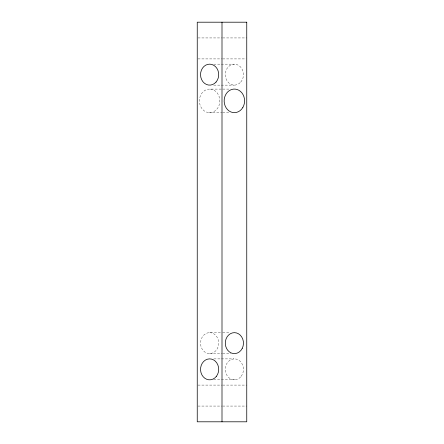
<?xml version="1.0" encoding="UTF-8"?>
<svg xmlns="http://www.w3.org/2000/svg" width="444" height="444" viewBox="0 0 444 444"><rect width="100%" height="100%" fill="white"/><g stroke="black" fill="none" stroke-linecap="round" stroke-linejoin="round"><path stroke-width="0.33" stroke-dasharray="2.22 1.67" d="M197.935 37.934L222 37.934M222.688 37.934L246.753 37.934M197.935 58.908L222 58.908M222.688 58.908L246.065 58.908M213.747 64.152L220.624 64.152M221.312 64.152L234.377 64.152M213.747 85.131L220.624 85.131M221.312 85.131L234.377 85.131M210.362 89.094A11.799 10.218 -90 0 1 218.082 107.481A11.799 10.218 -90 0 1 200.433 106.011A11.799 10.218 -90 0 1 210.362 89.094L222.05 89.094M222.738 89.094L229.609 89.094M208.891 112.632L221.95 112.632M222.638 112.632L229.515 112.632M209.624 332.65A10.489 9.085 -90 0 1 217.488 348.385A10.489 9.085 -90 0 1 201.759 348.385A10.489 9.085 -90 0 1 209.624 332.65L222 332.65M222.688 332.65L230.253 332.65M209.624 353.629L222 353.629M222.688 353.629L230.936 353.629M213.875 358.891L220.751 358.891M221.439 358.891L233.816 358.891M213.625 379.825L234.937 379.825M197.935 385.092L222 385.092M222.688 385.092L246.753 385.092M197.935 406.066L222 406.066M222.688 406.066L246.753 406.066M240.798 82.057A10.489 9.085 -90 0 0 236.724 64.508A10.489 9.085 -90 0 0 225.602 77.356A10.489 9.085 -90 0 0 240.798 82.057M241.181 376.301A10.489 9.085 -90 0 0 236.18 359.079A10.489 9.085 -90 0 0 225.763 372.694A10.489 9.085 -90 0 0 241.181 376.301"/><path stroke-width="0.67" d="M222 22.2L222 421.8M246.753 22.2L197.247 22.2L197.247 421.8L246.753 421.8L246.753 22.2M216.045 82.057A10.489 9.085 -90 0 0 211.977 64.508A10.489 9.085 -90 0 0 200.849 77.356A10.489 9.085 -90 0 0 216.045 82.057M216.433 376.301A10.489 9.085 -90 0 0 211.427 359.079A10.489 9.085 -90 0 0 201.015 372.694A10.489 9.085 -90 0 0 216.433 376.301M242.241 348.385A10.489 9.085 -90 0 0 234.377 332.65A10.489 9.085 -90 0 0 226.512 348.385A10.489 9.085 -90 0 0 242.241 348.385M242.835 107.481A11.799 10.218 -90 0 0 235.109 89.094A11.799 10.218 -90 0 0 225.18 106.011A11.799 10.218 -90 0 0 242.835 107.481"/></g></svg>
